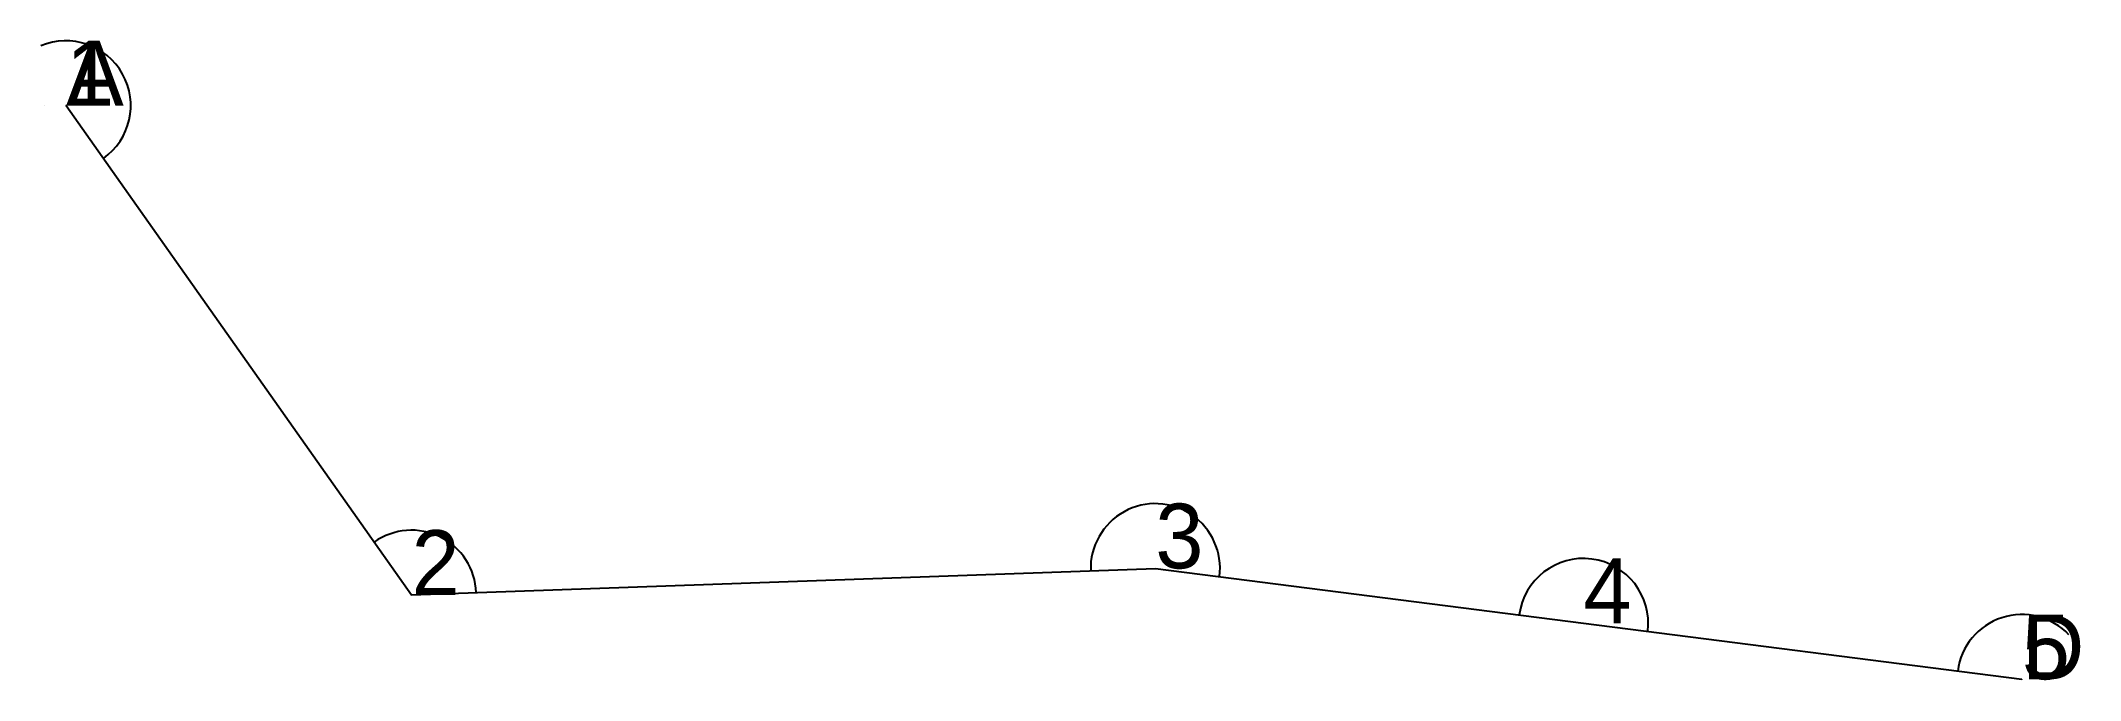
# Model space of a CAD drawing. Header units: metres. Extents: x 1298 to 1771, y 2167 to 2315.
import ezdxf

# ---------------------------------------------------------------- set-up
doc = ezdxf.new("R2010")
doc.units = ezdxf.units.M
for name, color, linetype in [('qita', 90, 'CONTINUOUS'), ('shiti', 10, 'CONTINUOUS'), ('zhuji', 50, 'CONTINUOUS')]:
    doc.layers.add(name, color=color, linetype=linetype)

msp = doc.modelspace()

# ---------------------------------------------------------------- linework, layer by layer
at = {"layer": 'qita'}
for p, q in [((1298.8, 2299.82), (1298.8, 2299.82)), ((1308.8, 2299.82), (1308.8, 2299.82)), ((1752.27, 2166.84), (1752.27, 2166.84)), ((1762.27, 2166.84), (1762.27, 2166.84))]:
    msp.add_line(p, q, dxfattribs=at)
at = {"layer": 'shiti'}
msp.add_lwpolyline([(1303.8, 2299.82), (1303.8, 2299.82), (1383.91, 2186.39), (1556.36, 2192.55), (1655.63, 2179.84), (1757.27, 2166.84), (1757.27, 2166.84)], dxfattribs=at)
at = {"layer": 'zhuji'}
for centre, start, end in [((1303.8, 2299.82), 305.2283, 472.99), ((1556.36, 2192.55), 352.6933, 542.0367), ((1383.91, 2186.39), 362.0367, 485.2283), ((1655.63, 2179.84), 352.7017, 532.6933), ((1757.27, 2166.84), 403.2433, 532.7017)]:
    msp.add_arc(centre, 15, start, end, dxfattribs=at)

# ---------------------------------------------------------------- texts
for s, p in [('A', (1303.8, 2299.82)), ('1', (1303.8, 2299.82)), ('3', (1556.36, 2192.55)), ('2', (1383.91, 2186.39)), ('4', (1655.63, 2179.84)), ('5', (1757.27, 2166.84)), ('D', (1757.27, 2166.84))]:
    msp.add_text(s, height=15, dxfattribs=at).set_placement(p)

doc.saveas('drawing.dxf')
